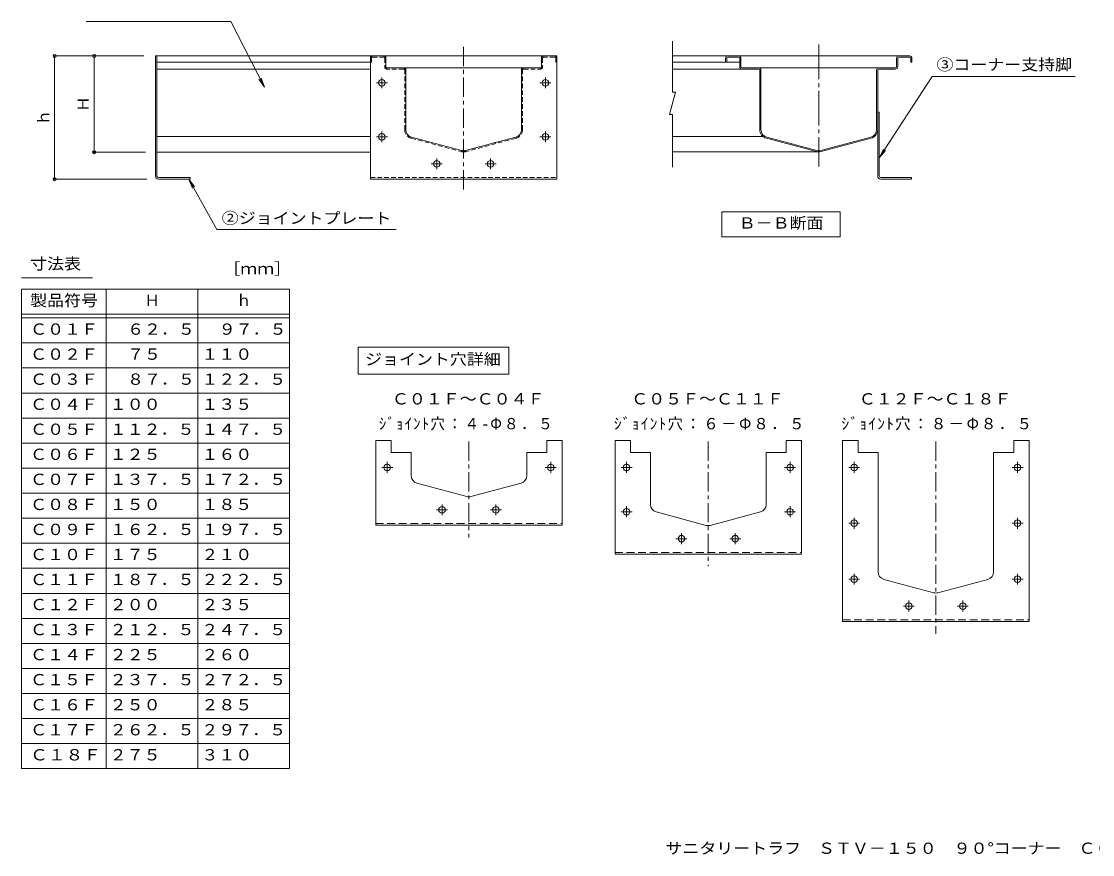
# Model space of a CAD drawing. Units: millimetres, scale not verified. Extents: x -1027 to 1247, y -958 to 973.
# Drawn here: x -1027 to 363, y -958 to 123 of the extents above; entities that cross this region are included whole.
import ezdxf
from ezdxf.enums import TextEntityAlignment as Align

# ---------------------------------------------------------------- set-up
doc = ezdxf.new("R2010")
doc.units = ezdxf.units.MM
doc.header["$LTSCALE"] = 5
doc.header["$PDMODE"] = 32
doc.header["$PDSIZE"] = 4
for name, pattern in [('CHAIN1', [8, 5, -1, 1, -1]), ('CHAIN2', [12, 9, -1, 1, -1]), ('DASHED1', [1.8, 1.2, -0.6]), ('DASHED2', [3, 2, -1])]:
    doc.linetypes.add(name, pattern=pattern)
for name, color, linetype, lineweight in [('0-0_通り芯', 3, 'DASHED1', 9), ('0-1_躯体', 6, 'Continuous', 9), ('0-F', 7, 'Continuous', 9), ('2-0', 7, 'Continuous', 9), ('4-1', 6, 'CHAIN1', 9), ('4-3', 6, 'Continuous', 9), ('4-5', 7, 'Continuous', 9)]:
    doc.layers.add(name, color=color, linetype=linetype, lineweight=lineweight)
for name, color, linetype in [('2-F_2-Fﾚｲﾔ', 2, 'Continuous'), ('4-F', 2, 'Continuous'), ('F-1_F-1ﾚｲﾔ', 2, 'Continuous'), ('F-F_F-Fﾚｲﾔ', 2, 'Continuous')]:
    doc.layers.add(name, color=color, linetype=linetype)
doc.styles.add('ＭＳ ゴシック', font='')
doc.styles.get('ＭＳ ゴシック').set_extended_font_data('MS Gothic')

msp = doc.modelspace()

# ---------------------------------------------------------------- linework, layer by layer
at = {"layer": '0-0_通り芯', "linetype": 'Continuous'}
for p, q in [((-574.145, 78.413), (-851.145, 78.413)), ((-851.145, 70.413), (-574.145, 70.413)), ((-851.144, 78.413), (-851.144, -46.588)), ((-352.145, 78.413), (-554.145, 78.413)), ((-574.145, 61.413), (-851.145, 61.413)), ((-378.145, 62.913), (-528.145, 62.913)), ((-574.145, -46.588), (-851.144, -46.588))]:
    msp.add_line(p, q, dxfattribs=at)
at = {"layer": '0-0_通り芯'}
for p, q in [((-574.145, 75.413), (-574.145, 70.413)), ((-572.645, 70.413), (-574.145, 70.413)), ((-572.645, 75.413), (-572.645, 70.413)), ((-557.145, 78.413), (-571.145, 78.413)), ((-571.145, 76.913), (-557.145, 76.913)), ((-555.645, 75.413), (-555.645, 64.413)), ((-554.145, 64.413), (-554.145, 75.413)), ((-352.145, 64.413), (-352.145, 75.413)), ((-350.645, 75.413), (-350.645, 64.413)), ((-335.145, 78.413), (-349.145, 78.413)), ((-335.145, 76.913), (-349.145, 76.913)), ((-333.645, 75.413), (-333.645, 70.413)), ((-333.645, 70.413), (-332.145, 70.413)), ((-332.145, 75.413), (-332.145, 70.413)), ((-531.145, 62.913), (-552.645, 62.913)), ((-531.145, 61.413), (-552.645, 61.413)), ((-529.645, -17.264), (-529.645, 59.913)), ((-528.145, -17.264), (-528.145, 59.913)), ((-378.145, -17.264), (-378.145, 59.913)), ((-376.645, -17.264), (-376.645, 59.913)), ((-353.645, 62.913), (-375.145, 62.913)), ((-375.145, 61.413), (-353.645, 61.413)), ((-521.121, -28.373), (-456.12, -45.789)), ((-450.557, -44.341), (-410.557, -33.623)), ((-385.169, -28.373), (-450.169, -45.789))]:
    msp.add_line(p, q, dxfattribs=at)
for centre, radius, start, end in [((-571.145, 75.413), 3, 90, 180), ((-571.145, 75.413), 1.5, 90, 180), ((-557.145, 75.413), 3, 0, 90), ((-557.145, 75.413), 1.5, 0, 90), ((-349.145, 75.413), 3, 90, 180), ((-349.145, 75.413), 1.5, 90, 180), ((-335.145, 75.413), 3, 0, 90), ((-335.145, 75.413), 1.5, 0, 90), ((-552.645, 64.413), 3, 180, 270), ((-552.645, 64.413), 1.5, 180, 270), ((-531.145, 59.913), 3, 0, 90), ((-531.145, 59.913), 1.5, 0, 90), ((-375.145, 59.913), 3, 90, 180), ((-375.145, 59.913), 1.5, 90, 180), ((-353.645, 64.413), 3, 270, 0), ((-353.645, 64.413), 1.5, 270, 0), ((-518.144, -17.264), 11.5, 180, 255.00041), ((-388.145, -17.264), 11.5, 284.99959, 0), ((-453.145, -34.681), 11.5, 254.99998, 285.00002), ((-453.144, -34.681), 11.5, 254.99998, 285.00002), ((-453.145, -34.681), 10, 254.99974, 285.00026)]:
    msp.add_arc(centre, radius, start, end, dxfattribs=at)
at = {"layer": '0-0_通り芯', "linetype": 'Continuous'}
for centre, start, end in [((-518.144, -17.264), 180, 254.99925), ((-388.146, -17.264), 285.00075, 0)]:
    msp.add_arc(centre, 10, start, end, dxfattribs=at)
at = {"layer": '0-1_躯体', "linetype": 'CHAIN1'}
for p, q in [((-453.145, 90.224), (-453.145, -97.989)), ((-552.158, 43.41), (-566.231, 43.41)), ((-559.195, 36.373), (-559.195, 50.447)), ((-354.131, 43.41), (-340.059, 43.41)), ((-347.095, 36.373), (-347.095, 50.447)), ((-552.158, -26.587), (-566.231, -26.587)), ((-559.195, -33.623), (-559.195, -19.55)), ((-354.131, -26.587), (-340.059, -26.587)), ((-347.095, -33.623), (-347.095, -19.55)), ((-488.145, -68.623), (-488.145, -54.55)), ((-418.145, -68.623), (-418.145, -54.55)), ((-481.108, -61.587), (-495.181, -61.587)), ((-425.181, -61.587), (-411.108, -61.587))]:
    msp.add_line(p, q, dxfattribs=at)
at = {"layer": '0-1_躯体'}
for p, q in [((-853.145, 78.413), (-853.145, -77.587)), ((-853.145, 78.413), (-851.145, 78.413)), ((-851.145, 78.413), (-851.145, -77.587)), ((-554.145, 78.413), (-574.145, 78.413)), ((-574.145, 78.413), (-574.145, -81.587)), ((-554.145, 62.913), (-554.145, 78.413)), ((-352.145, 62.913), (-352.145, 78.413)), ((-554.145, 62.913), (-528.145, 62.913)), ((-528.146, -17.264), (-528.145, 62.913)), ((-378.146, -17.264), (-378.145, 62.913)), ((-352.145, 62.913), (-378.145, 62.913)), ((84.175, 5.621), (86.175, 5.621)), ((84.175, -77.379), (84.175, 5.621)), ((86.175, -77.379), (86.175, 5.621)), ((-520.732, -26.924), (-455.732, -44.341)), ((-385.557, -26.924), (-450.557, -44.341)), ((-849.144, -79.587), (-808.145, -79.587)), ((-849.144, -81.587), (-808.145, -81.587)), ((-808.145, -79.587), (-808.145, -81.587)), ((-574.145, -81.587), (-332.145, -81.587)), ((88.175, -79.379), (128.175, -79.379)), ((88.175, -81.379), (128.175, -81.379)), ((128.175, -79.379), (128.175, -81.379))]:
    msp.add_line(p, q, dxfattribs=at)
at = {"layer": '0-1_躯体', "linetype": 'DASHED1'}
msp.add_line((-574.145, -79.587), (-332.145, -79.587), dxfattribs=at)
at = {"layer": '0-1_躯体'}
msp.add_lwpolyline([(-352.145, 78.413), (-332.145, 78.413), (-332.145, -81.587)], dxfattribs=at)
for centre in [(-559.195, 43.41), (-347.095, 43.41), (-559.195, -26.587), (-347.095, -26.587), (-488.145, -61.587), (-418.145, -61.587)]:
    msp.add_circle(centre, 4.25, dxfattribs=at)
for centre, radius, start, end in [((-453.146, -34.681), 10, 254.99974, 285.00026), ((-849.144, -77.587), 4, 180, 270), ((-849.144, -77.587), 2, 180, 270), ((88.175, -77.379), 4, 180, 270), ((88.175, -77.379), 2, 180, 270)]:
    msp.add_arc(centre, radius, start, end, dxfattribs=at)
at = {"layer": '0-F'}
for p, q in [((-755.501, 123.203), (-943.226, 123.203)), ((-755.501, 123.203), (-711.691, 37.878)), ((-932.786, 78.413), (-985.478, 78.413)), ((-983.978, 78.413), (-983.978, -81.587)), ((-868.145, 78.413), (-934.171, 78.413)), ((-932.671, -46.587), (-932.671, 78.413)), ((-711.691, 37.878), (-718.803, 48.157)), ((-711.691, 37.878), (-715.9, 49.648)), ((155.052, 51.739), (86.175, -53.72)), ((340.288, 51.739), (155.052, 51.739)), ((-866.145, -46.587), (-934.171, -46.587)), ((86.175, -53.72), (91.586, -42.452)), ((86.175, -53.72), (94.318, -44.236)), ((-864.145, -81.587), (-985.478, -81.587)), ((-773.366, -146.85), (-809.793, -81.587)), ((-809.793, -81.587), (-802.328, -91.613)), ((-809.793, -81.587), (-805.178, -93.203)), ((-118.002, -123.88), (35.553, -123.88)), ((-118.002, -123.88), (-118.002, -156.38)), ((35.553, -123.88), (35.553, -156.38)), ((-773.366, -146.85), (-540.68, -146.85)), ((-118.002, -156.38), (35.553, -156.38))]:
    msp.add_line(p, q, dxfattribs=at)
at = {"layer": '0-F', "color": 3}
for p, q in [((-182.244, 31.577), (-182.244, 97.423)), ((125.675, 78.413), (-182.244, 78.413)), ((-94.825, 70.413), (-182.244, 70.413)), ((-113.325, 75.413), (-113.325, 70.413)), ((-111.825, 75.413), (-111.825, 70.413)), ((-110.325, 76.913), (-96.325, 76.913)), ((-94.825, 75.413), (-94.825, 64.413)), ((-93.325, 64.413), (-93.325, 75.413)), ((108.675, 64.413), (108.675, 75.413)), ((110.175, 75.413), (110.175, 64.413)), ((125.675, 76.913), (111.675, 76.913)), ((127.175, 75.413), (127.175, 70.413)), ((127.175, 70.413), (128.675, 70.413)), ((128.675, 75.413), (128.675, 70.413)), ((-70.325, 61.413), (-182.244, 61.413)), ((107.175, 62.913), (-91.825, 62.913)), ((-68.825, -17.265), (-68.825, 59.913)), ((-67.325, -17.265), (-67.325, 59.913)), ((82.675, -17.265), (82.675, 59.913)), ((84.175, -17.265), (84.175, 59.913)), ((85.675, 61.413), (107.175, 61.413)), ((-178.335, 31.577), (-186.154, 2.394)), ((-182.244, 31.577), (-178.335, 31.577)), ((-186.154, 2.394), (-182.244, 2.394)), ((-182.244, -65.904), (-182.244, 2.394)), ((-574.145, -26.089), (-851.145, -26.089)), ((-64.699, -26.089), (-182.244, -26.089)), ((-59.913, -26.924), (5.087, -44.34)), ((75.263, -26.924), (10.263, -44.34)), ((4.699, -45.789), (-60.301, -28.373)), ((75.652, -28.373), (10.652, -45.789)), ((7.675, -46.181), (-182.244, -46.181))]:
    msp.add_line(p, q, dxfattribs=at)
at = {"layer": '0-F', "color": 3, "linetype": 'CHAIN2'}
msp.add_line((7.675, 93.058), (7.675, -65.27), dxfattribs=at)
at = {"layer": '0-F', "color": 3}
for centre, radius, start, end in [((-110.325, 75.413), 3, 90, 180), ((-110.325, 75.413), 1.5, 90, 180), ((-96.325, 75.413), 3, 0, 90), ((-96.325, 75.413), 1.5, 0, 90), ((111.675, 75.413), 3, 90, 180), ((111.675, 75.413), 1.5, 90, 180), ((125.675, 75.413), 3, 0, 90), ((125.675, 75.413), 1.5, 0, 90), ((-91.825, 64.413), 3, 180, 270), ((-91.825, 64.413), 1.5, 180, 270), ((-70.325, 59.913), 3, 0, 90), ((-70.325, 59.913), 1.5, 0, 90), ((85.675, 59.913), 3, 90, 180), ((85.675, 59.913), 1.5, 90, 180), ((107.175, 64.413), 3, 270, 0), ((107.175, 64.413), 1.5, 270, 0), ((-57.325, -17.265), 11.5, 180, 254.99998), ((-57.325, -17.265), 10, 180, 255.00023), ((72.675, -17.265), 10, 284.99977, 0), ((72.675, -17.265), 11.5, 285.00002, 0), ((7.675, -34.681), 11.5, 254.99998, 285.00002), ((7.675, -34.681), 10, 255.00023, 284.99977)]:
    msp.add_arc(centre, radius, start, end, dxfattribs=at)
at = {"layer": '0-F'}
for p in [(-983.978, 78.413), (-932.671, 78.413), (-932.671, -46.587), (-983.978, -81.587)]:
    msp.add_point(p, dxfattribs=at)
at = {"layer": '2-0'}
for p, q in [((-1027.045, -209.452), (-934.842, -209.452)), ((-916.879, -846.618), (-916.879, -224.396)), ((-797.922, -224.396), (-797.922, -846.618)), ((-678.967, -224.396), (-678.967, -846.618)), ((-1027.045, -256.896), (-678.967, -256.896)), ((-678.967, -261.618), (-1027.045, -261.618)), ((-678.967, -294.118), (-1027.045, -294.118)), ((-678.967, -326.618), (-1027.045, -326.618)), ((-678.967, -359.118), (-1027.045, -359.118)), ((-678.967, -391.618), (-1027.045, -391.618)), ((-678.967, -424.118), (-1027.045, -424.118)), ((-678.967, -456.618), (-1027.045, -456.618)), ((-678.967, -489.118), (-1027.045, -489.118)), ((-678.967, -521.618), (-1027.045, -521.618)), ((-678.967, -554.118), (-1027.045, -554.118)), ((-678.967, -586.618), (-1027.045, -586.618)), ((-678.967, -619.118), (-1027.045, -619.118)), ((-678.967, -651.618), (-1027.045, -651.618)), ((-678.967, -684.118), (-1027.045, -684.118)), ((-678.967, -716.618), (-1027.045, -716.618)), ((-678.967, -749.118), (-1027.045, -749.118)), ((-678.967, -781.618), (-1027.045, -781.618)), ((-678.967, -814.118), (-1027.045, -814.118)), ((-678.967, -846.618), (-1027.045, -846.618))]:
    msp.add_line(p, q, dxfattribs=at)
msp.add_lwpolyline([(-678.967, -224.396), (-1027.045, -224.396), (-1027.045, -846.618)], dxfattribs=at)
at = {"layer": '4-1'}
for p, q in [((-446.231, -421.905), (-446.231, -546.532)), ((-135.627, -421.905), (-135.627, -584.032)), ((159.662, -421.905), (159.662, -671.532)), ((-545.244, -455.64), (-559.317, -455.64)), ((-552.281, -462.676), (-552.281, -448.603)), ((-347.218, -455.64), (-333.145, -455.64)), ((-340.181, -462.676), (-340.181, -448.603)), ((-234.64, -455.64), (-248.713, -455.64)), ((-241.677, -462.676), (-241.677, -448.603)), ((-36.614, -455.64), (-22.541, -455.64)), ((-29.577, -462.676), (-29.577, -448.603)), ((60.649, -455.64), (46.576, -455.64)), ((53.613, -462.676), (53.613, -448.603)), ((258.675, -455.64), (272.749, -455.64)), ((265.712, -462.676), (265.712, -448.603)), ((-474.194, -510.637), (-488.267, -510.637)), ((-481.231, -517.673), (-481.231, -503.6)), ((-418.268, -510.637), (-404.195, -510.637)), ((-411.231, -517.673), (-411.231, -503.6)), ((-234.64, -513.136), (-248.713, -513.136)), ((-241.677, -520.173), (-241.677, -506.1)), ((-36.614, -513.136), (-22.541, -513.136)), ((-29.577, -520.173), (-29.577, -506.1)), ((60.649, -528.138), (46.576, -528.138)), ((53.613, -535.175), (53.613, -521.101)), ((258.675, -528.138), (272.749, -528.138)), ((265.712, -535.175), (265.712, -521.101)), ((-170.627, -555.173), (-170.627, -541.1)), ((-100.627, -555.173), (-100.627, -541.1)), ((-163.59, -548.137), (-177.663, -548.137)), ((-107.664, -548.137), (-93.59, -548.137)), ((53.613, -607.673), (53.613, -593.6)), ((265.712, -607.673), (265.712, -593.6)), ((60.649, -600.636), (46.576, -600.636)), ((258.675, -600.636), (272.749, -600.636)), ((131.699, -635.637), (117.626, -635.637)), ((124.662, -642.673), (124.662, -628.6)), ((187.626, -635.637), (201.699, -635.637)), ((194.662, -642.673), (194.662, -628.6))]:
    msp.add_line(p, q, dxfattribs=at)
at = {"layer": '4-1', "linetype": 'DASHED2'}
for p, q in [((-567.231, -528.637), (-325.231, -528.637)), ((-256.627, -566.137), (-14.627, -566.137)), ((38.662, -653.637), (280.662, -653.637))]:
    msp.add_line(p, q, dxfattribs=at)
at = {"layer": '4-3'}
for p, q in [((-547.231, -420.636), (-567.231, -420.636)), ((-567.231, -420.636), (-567.231, -530.637)), ((-547.231, -436.136), (-547.231, -420.636)), ((-345.231, -436.136), (-345.231, -420.636)), ((-345.23, -436.136), (-345.23, -420.636)), ((-236.627, -420.636), (-256.627, -420.636)), ((-256.627, -420.636), (-256.627, -568.137)), ((-236.627, -436.136), (-236.627, -420.636)), ((-34.627, -436.136), (-34.627, -420.636)), ((-34.626, -436.136), (-34.626, -420.636)), ((58.662, -420.636), (38.662, -420.636)), ((38.662, -420.636), (38.662, -655.637)), ((58.662, -436.136), (58.662, -420.636)), ((260.662, -436.136), (260.662, -420.636)), ((260.662, -420.636), (280.663, -420.636)), ((260.663, -436.136), (260.663, -420.636)), ((280.662, -420.636), (280.662, -655.637)), ((280.663, -420.636), (280.663, -655.637)), ((-547.231, -436.136), (-521.231, -436.136)), ((-521.232, -466.314), (-521.231, -436.136)), ((-371.232, -466.314), (-371.231, -436.136)), ((-345.23, -436.136), (-371.231, -436.136)), ((-371.23, -466.314), (-371.23, -436.136)), ((-236.627, -436.136), (-210.627, -436.136)), ((-210.628, -503.813), (-210.627, -436.136)), ((-34.626, -436.136), (-60.628, -436.136)), ((-60.628, -503.813), (-60.628, -436.136)), ((-60.626, -503.813), (-60.627, -436.136)), ((58.662, -436.136), (84.662, -436.136)), ((84.661, -591.314), (84.662, -436.136)), ((260.663, -436.136), (234.661, -436.136)), ((234.661, -591.517), (234.661, -436.136)), ((234.663, -591.313), (234.663, -436.136)), ((-513.82, -475.973), (-448.819, -493.39)), ((-378.644, -475.973), (-443.643, -493.39)), ((-203.216, -513.473), (-138.215, -530.89)), ((-68.038, -513.473), (-133.039, -530.89)), ((-567.231, -530.637), (-325.231, -530.637)), ((-256.627, -568.137), (-14.627, -568.137)), ((92.073, -600.973), (157.074, -618.39)), ((227.251, -600.973), (162.25, -618.39)), ((38.662, -655.637), (280.662, -655.637))]:
    msp.add_line(p, q, dxfattribs=at)
for points in [[(-345.231, -420.636), (-325.231, -420.636), (-325.231, -530.637)], [(-34.627, -420.636), (-14.627, -420.636), (-14.627, -568.137)]]:
    msp.add_lwpolyline(points, dxfattribs=at)
for centre in [(-552.281, -455.64), (-340.181, -455.64), (-241.677, -455.64), (-29.577, -455.64), (53.613, -455.64), (265.712, -455.64), (-481.231, -510.637), (-411.231, -510.637), (-241.677, -513.136), (-29.577, -513.136), (53.613, -528.138), (265.712, -528.138), (-170.627, -548.137), (-100.627, -548.137), (53.613, -600.636), (265.712, -600.636), (124.662, -635.637), (194.662, -635.637)]:
    msp.add_circle(centre, 4.25, dxfattribs=at)
for centre, start, end in [((-511.232, -466.314), 179.99931, 254.99979), ((-381.232, -466.314), 285.00026, 359.99918), ((-446.231, -483.731), 254.99969, 285.00027), ((-200.628, -503.813), 179.9995, 254.99971), ((-70.626, -503.813), 285.00029, 0.0005), ((-135.627, -521.231), 254.99969, 285.00027), ((94.661, -591.314), 179.99988, 254.99971), ((224.663, -591.313), 285.00029, 0.00012), ((159.662, -608.731), 254.99974, 285.00029)]:
    msp.add_arc(centre, 10, start, end, dxfattribs=at)
at = {"layer": '4-5'}
for p, q in [((-590.046, -299.479), (-394.546, -299.479)), ((-590.046, -299.479), (-590.046, -334.479)), ((-394.546, -299.479), (-394.546, -334.479)), ((-590.046, -334.479), (-394.546, -334.479))]:
    msp.add_line(p, q, dxfattribs=at)

# ---------------------------------------------------------------- texts
at = {"layer": '0-F', "color": 2, "style": 'ＭＳ ゴシック', "width": 1.1}
for s, p in [('③コーナー支持脚', (160.477, 55.433)), ('②ジョイントプレート', (-767.053, -143.817)), ('Ｂ－Ｂ断面', (-96.224, -150.13))]:
    msp.add_text(s, height=14.66, dxfattribs=at).set_placement(p, align=Align.BOTTOM_LEFT)
at = {"layer": '0-F', "color": 2, "style": 'ＭＳ ゴシック'}
for s, p in [('Ｈ', (-935.171, 5.913)), ('ｈ', (-986.478, -11.587))]:
    msp.add_text(s, height=14.66, rotation=90, dxfattribs=at).set_placement(p, align=Align.BOTTOM_LEFT)
at = {"layer": '2-F_2-Fﾚｲﾔ', "style": 'ＭＳ ゴシック'}
for s, width, p in [('寸法表', 1.1, (-1015.712, -203.077)), ('［ｍｍ］', 1.1, (-765.025, -209.452)), ('製品符号', 1.1, (-1015.712, -250.646)), ('Ｃ０１Ｆ', 1.1, (-1015.712, -287.868)), ('６２．５', 1.1, (-889.901, -287.868)), ('９７．５', 1.1, (-770.944, -287.868)), ('Ｃ０２Ｆ', 1.1, (-1015.712, -320.368)), ('７５', 1.1, (-889.901, -320.368)), ('１１０', 1.1, (-793.444, -320.368)), ('Ｃ０３Ｆ', 1.1, (-1015.712, -352.868)), ('１２２．５', 1.1, (-793.444, -352.868)), ('Ｃ０４Ｆ', 1.1, (-1015.712, -385.368)), ('１００', 1.1, (-912.401, -385.368)), ('１３５', 1.1, (-793.444, -385.368)), ('Ｃ０５Ｆ', 1.1, (-1015.712, -417.868)), ('１１２．５', 1.1, (-912.401, -417.868)), ('１４７．５', 1.1, (-793.444, -417.868)), ('Ｃ０６Ｆ', 1.1, (-1015.712, -450.368)), ('１２５', 1.1, (-912.401, -450.368)), ('１６０', 1.1, (-793.444, -450.368)), ('Ｃ０７Ｆ', 1.1, (-1015.712, -482.868)), ('１３７．５', 1.1, (-912.401, -482.868)), ('１７２．５', 1.1, (-793.444, -482.868)), ('Ｃ０８Ｆ', 1.1, (-1015.712, -515.368)), ('１５０', 1.1, (-912.401, -515.368)), ('１８５', 1.1, (-793.444, -515.368)), ('Ｃ０９Ｆ', 1.1, (-1015.712, -547.868)), ('１６２．５', 1.1, (-912.401, -547.868)), ('１９７．５', 1.1, (-793.444, -547.868)), ('Ｃ１０Ｆ', 1.1, (-1015.712, -580.368)), ('１７５', 1.1, (-912.401, -580.368)), ('２１０', 1.1, (-793.444, -580.368)), ('Ｃ１１Ｆ', 1.1, (-1015.712, -612.868)), ('１８７．５', 1.1, (-912.401, -612.868)), ('２２２．５', 1.1, (-793.444, -612.868)), ('Ｃ１２Ｆ', 1.1, (-1015.712, -645.368)), ('２００', 1.1, (-912.401, -645.368)), ('２３５', 1.1, (-793.444, -645.368)), ('Ｃ１３Ｆ', 1.1, (-1015.712, -677.868)), ('２１２．５', 1.1, (-912.401, -677.868)), ('２４７．５', 1.1, (-793.444, -677.868)), ('Ｃ１４Ｆ', 1.1, (-1015.712, -710.368)), ('２２５', 1.1, (-912.401, -710.368)), ('２６０', 1.1, (-793.444, -710.368)), ('Ｃ１５Ｆ', 1.1, (-1015.712, -742.868)), ('２３７．５', 1.1, (-912.401, -742.868)), ('２７２．５', 1.1, (-793.444, -742.868)), ('Ｃ１６Ｆ', 1.1, (-1015.712, -775.368)), ('２５０', 1.1, (-912.401, -775.368)), ('２８５', 1.1, (-793.444, -775.368)), ('Ｃ１７Ｆ', 1.1, (-1015.712, -807.868)), ('２６２．５', 1.1, (-912.401, -807.868)), ('２９７．５', 1.1, (-793.444, -807.868)), ('Ｃ１８Ｆ', 1.15, (-1015.712, -840.368)), ('２７５', 1.1, (-912.401, -840.368)), ('３１０', 1.1, (-793.444, -840.368))]:
    msp.add_text(s, height=14.66, dxfattribs=dict(at, width=width)).set_placement(p, align=Align.BOTTOM_LEFT)
for s, p in [('Ｈ', (-867.401, -250.646)), ('ｈ', (-748.445, -250.646))]:
    msp.add_text(s, height=14.66, dxfattribs=at).set_placement(p, align=Align.BOTTOM_LEFT)
at = {"layer": '4-5', "color": 2, "style": 'ＭＳ ゴシック', "width": 1.1}
msp.add_text('ジョイント穴詳細', height=14.66, dxfattribs=at).set_placement((-581.046, -326.979), align=Align.BOTTOM_LEFT)
at = {"layer": '4-F', "style": 'ＭＳ ゴシック', "width": 1.1}
for s, p in [('Ｃ０１Ｆ～Ｃ０４Ｆ', (-546.231, -378.374)), ('Ｃ０５Ｆ～Ｃ１１Ｆ', (-235.627, -378.374)), ('Ｃ１２Ｆ～Ｃ１８Ｆ', (59.662, -378.374))]:
    msp.add_text(s, height=14.66, dxfattribs=at).set_placement(p, align=Align.BOTTOM_LEFT)
at = {"layer": '4-F', "char_height": 14.66, "attachment_point": 7, "style": 'ＭＳ ゴシック'}
for s, insert in [('\\T1.17;\\W0.95;ｼﾞｮｲﾝﾄ穴：４-Φ８．５', (-563.106, -407.808)), ('\\T1.16;ｼﾞｮｲﾝﾄ穴：６－Φ８．５', (-258.127, -407.808)), ('\\T1.16;ｼﾞｮｲﾝﾄ穴：８－Φ８．５', (37.162, -407.808))]:
    msp.add_mtext(s, dxfattribs=dict(at, insert=insert))
at = {"layer": 'F-1_F-1ﾚｲﾔ', "style": 'ＭＳ ゴシック', "width": 1.1}
msp.add_text('８７．５', height=14.66, dxfattribs=at).set_placement((-889.901, -352.868), align=Align.BOTTOM_LEFT)
at = {"layer": 'F-F_F-Fﾚｲﾔ', "style": 'ＭＳ ゴシック', "width": 1.1}
msp.add_text('サニタリートラフ\u3000ＳＴＶ－１５０\u3000９０°コーナー\u3000Ｃ０１Ｆ～Ｃ１８Ｆ', height=14.66, dxfattribs=at).set_placement((-191.25, -961.639), align=Align.BOTTOM_LEFT)

doc.saveas('drawing.dxf')
